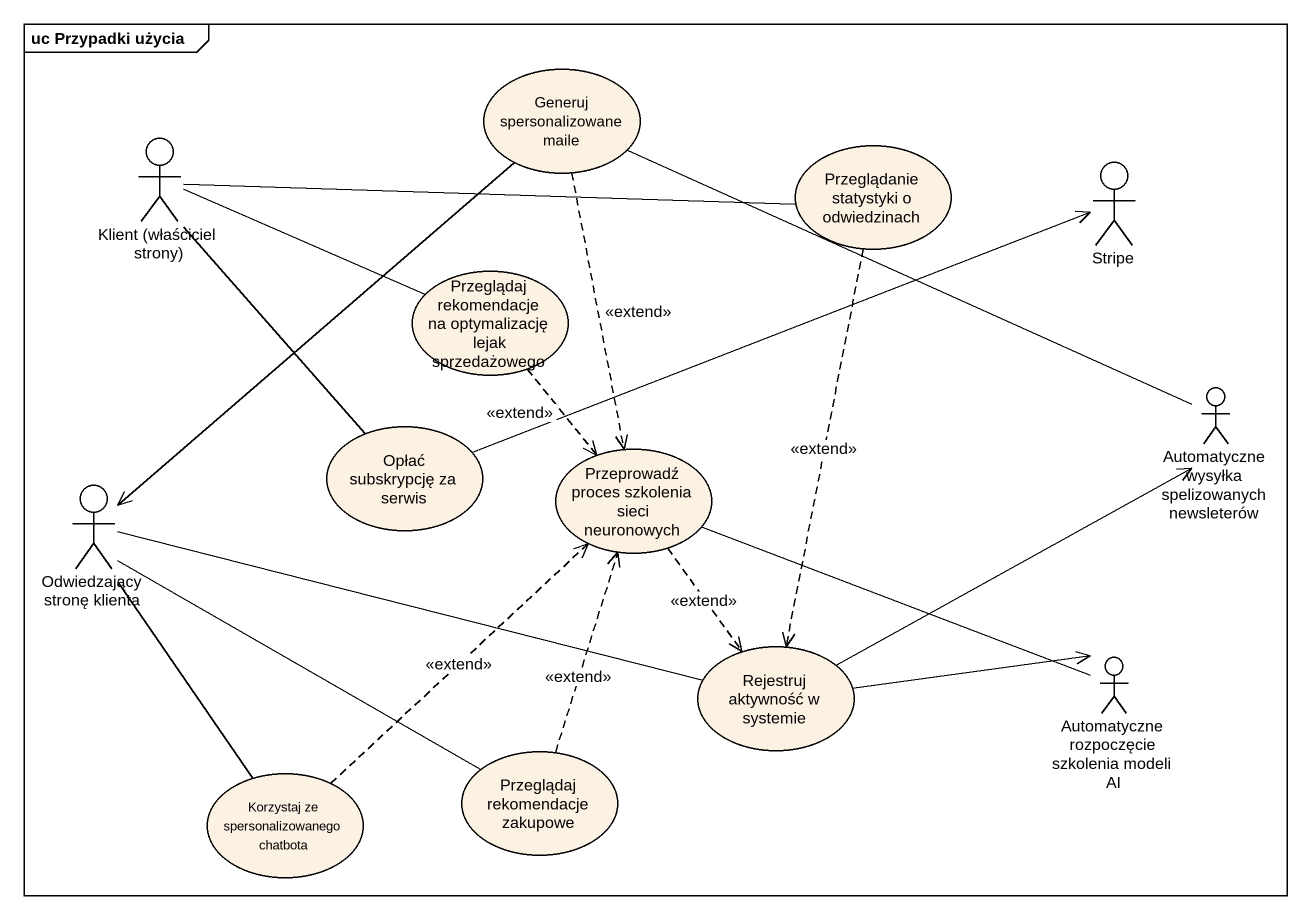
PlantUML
@startuml
mainframe uc Przypadki użycia
usecase "Generuj spersonalizowane maile" as Generuj_spersonalizowane
actor "Klient (właściciel strony)" as Klient_właściciel_strony
usecase "Przeglądanie statystyki o odwiedzinach" as Przeglądanie_statystyki_o
actor Stripe
usecase "Przeglądaj rekomendacje na optymalizację lejak sprzedażowego" as Przeglądaj_rekomendacje_na
actor "Automatyczne wysyłka spelizowanych newsleterów" as Automatyczne_wysyłka
usecase "Opłać subskrypcję za serwis" as Opłać_subskrypcję_za_serwis
usecase "Przeprowadź proces szkolenia sieci neuronowych" as Przeprowadź_proces
actor "Odwiedzający stronę klienta" as Odwiedzający_stronę_klienta
usecase "Rejestruj aktywność w systemie" as Rejestruj_aktywność_w
actor "Automatyczne rozpoczęcie szkolenia modeli AI" as Automatyczne_rozpoczęcie
usecase "Korzystaj ze spersonalizowanego chatbota" as Korzystaj_ze
usecase "Przeglądaj rekomendacje zakupowe" as Przeglądaj_rekomendacje
Generuj_spersonalizowane ..> Przeprowadź_proces : <<extend>>
Generuj_spersonalizowane --> Odwiedzający_stronę_klienta
Klient_właściciel_strony -right- Przeglądanie_statystyki_o
Klient_właściciel_strony -right- Przeglądaj_rekomendacje_na
Klient_właściciel_strony -- Opłać_subskrypcję_za_serwis
Przeglądanie_statystyki_o ..> Rejestruj_aktywność_w : <<extend>>
Przeglądaj_rekomendacje_na ..> Przeprowadź_proces : <<extend>>
Automatyczne_wysyłka -left- Generuj_spersonalizowane
Opłać_subskrypcję_za_serwis -right-> Stripe
Przeprowadź_proces ..> Rejestruj_aktywność_w : <<extend>>
Odwiedzający_stronę_klienta -right- Rejestruj_aktywność_w
Odwiedzający_stronę_klienta -- Korzystaj_ze
Odwiedzający_stronę_klienta -right- Przeglądaj_rekomendacje
Rejestruj_aktywność_w -right-> Automatyczne_wysyłka
Rejestruj_aktywność_w -right-> Automatyczne_rozpoczęcie
Automatyczne_rozpoczęcie -left- Przeprowadź_proces
Korzystaj_ze .up.> Przeprowadź_proces : <<extend>>
Przeglądaj_rekomendacje .up.> Przeprowadź_proces : <<extend>>
@enduml
